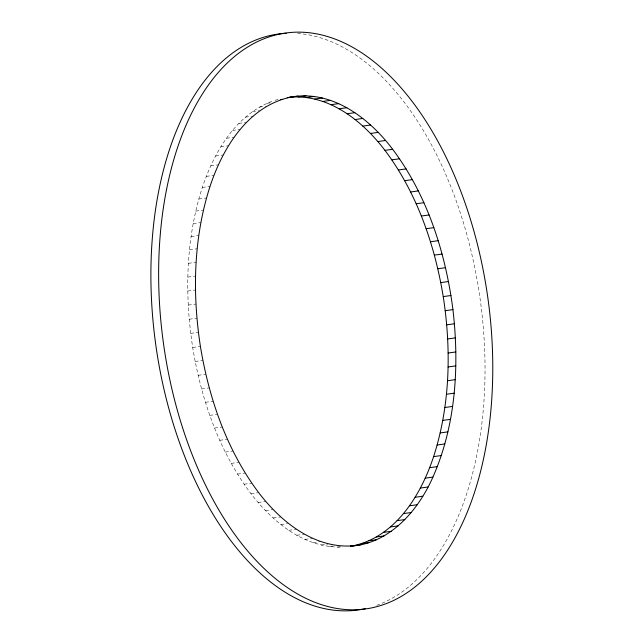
<?xml version="1.0" encoding="UTF-8"?>
<svg xmlns="http://www.w3.org/2000/svg" width="643" height="643" viewBox="0 0 643 643"><rect width="100%" height="100%" fill="white"/><g stroke="black" fill="none" stroke-linecap="round" stroke-linejoin="round"><path stroke-width="0.48" stroke-dasharray="3.21 2.41" d="M340.203 547.064C303.311 547.418 272.343 521.521 250.971 493.711C219.014 451.209 201.259 399.552 192.691 347.477C184.525 294.341 185.706 238.915 202.312 187.451C214.344 151.579 236.166 113.907 273.773 100.702M278.089 99.472L274.625 100.38L276.554 100.115M266.998 103.29L271.82 102.623M259.571 107.068L266.323 106.135M252.377 111.697L259.129 110.757M245.449 117.147L253.165 116.086M238.794 123.416L246.51 122.347M232.461 130.465L240.177 129.396M226.465 138.269L234.181 137.2M220.822 146.797L228.538 145.728M215.574 156.016L223.29 154.947M210.719 165.894L218.435 164.825M206.299 176.383L214.015 175.314M202.312 187.451L210.028 186.382M198.783 199.049L206.499 197.98M195.721 211.137L203.437 210.068M193.141 223.651L200.857 222.582M191.059 236.568L198.775 235.499M189.476 249.814L197.192 248.745M188.399 263.341L196.115 262.272M187.836 277.109L195.552 276.04M187.78 291.046L195.496 289.977M188.246 305.112L195.962 304.043M189.219 319.241L196.935 318.172M190.706 333.379L198.422 332.31M192.691 347.477L200.407 346.408M195.167 361.47L202.883 360.401M198.132 375.311L205.848 374.242M201.564 388.943L209.28 387.874M205.463 402.309L213.179 401.24M209.803 415.354L217.519 414.285M214.569 428.037L222.285 426.968M219.745 440.302L227.461 439.233M225.307 452.093L233.023 451.024M231.239 463.378L238.955 462.309M237.508 474.1L245.224 473.031M244.091 484.227L251.807 483.158M250.971 493.711L258.687 492.642M258.116 502.521L265.832 501.452M265.495 510.614L273.211 509.545M273.082 517.961L280.798 516.892M280.846 524.535L287.598 523.603M288.755 530.314L296.471 529.245M296.785 535.273L304.501 534.204M304.895 539.389L312.611 538.32M313.053 542.644L319.804 541.711M321.235 545.031L327.986 544.091M329.401 546.534L333.259 546.003M337.527 547.153L340.42 546.751M297.588 33.436A290.708 163.78 82.1 0 1 480.49 301.712A290.708 163.78 82.1 0 1 374.467 606.116"/><path stroke-width="0.96" d="M361.221 544.661L353.505 545.73C395.847 536.358 420.916 495.046 433.615 456.618C450.213 405.154 451.402 349.728 443.236 296.592C434.66 244.517 416.905 192.86 384.948 150.358C362.684 121.141 329.2 94.143 290.355 97.181C331.659 89.361 369.195 118.063 392.672 149.289C427.426 195.673 445.567 252.627 452.937 309.621C459.448 365.819 455.967 424.79 432.916 477.106C418.111 510.727 389.618 543.753 350.531 546.164M287.244 97.672L290.138 97.27C247.796 106.642 222.719 147.954 210.028 186.382C193.422 237.846 192.241 293.272 200.407 346.408C208.975 398.483 226.73 450.14 258.687 492.642C280.959 521.859 314.443 548.857 353.288 545.819L350.395 546.22M287.381 97.615L298.071 96.112M298.4 96.916L306.116 95.847M280.412 99.577L282.341 99.311M306.518 97.535L314.234 96.466M314.692 99.038L322.408 97.969M322.866 101.425L330.582 100.356M331.032 104.68L338.748 103.611M339.142 108.796L346.858 107.727M347.164 113.755L354.88 112.686M355.081 119.534L362.797 118.465M362.845 126.108L370.561 125.039M370.424 133.455L378.14 132.386M377.811 141.548L385.527 140.479M384.948 150.358L392.672 149.289M391.828 159.842L399.544 158.773M398.419 169.969L406.135 168.9M404.688 180.691L412.404 179.622M410.62 191.976L418.336 190.907M416.182 203.767L423.898 202.698M421.358 216.032L429.074 214.963M426.124 228.715L433.84 227.646M430.464 241.76L438.18 240.691M434.355 255.126L442.071 254.057M437.795 268.758L445.511 267.689M440.76 282.599L448.476 281.53M443.236 296.592L450.952 295.523M445.221 310.69L452.937 309.621M446.708 324.828L454.424 323.759M447.681 338.957L455.397 337.888M448.139 353.023L455.855 351.954M448.091 366.96L455.807 365.891M447.528 380.728L455.244 379.659M446.451 394.255L454.167 393.186M444.868 407.501L452.584 406.432M442.778 420.418L450.494 419.349M440.206 432.932L447.922 431.863M437.144 445.02L444.86 443.951M433.615 456.618L441.331 455.549M429.628 467.686L437.344 466.617M425.2 478.175L432.916 477.106M420.353 488.053L428.069 486.984M415.097 497.272L422.813 496.203M409.462 505.8L417.178 504.731M403.466 513.604L411.182 512.535M397.125 520.653L404.841 519.584M390.478 526.914L398.194 525.853M383.541 532.372L391.257 531.303M376.348 537.001L384.064 535.932M368.929 540.779L376.645 539.71M361.302 543.689L369.018 542.62M365.393 608.632A290.708 163.78 82.1 0 1 155.662 343.997A290.708 163.78 82.1 0 1 286.28 33.307M166.577 189.339A290.708 163.78 82.1 0 0 361.101 609.435A290.708 163.78 82.1 0 0 449.361 164.126A290.708 163.78 82.1 0 0 166.577 189.339"/></g></svg>
